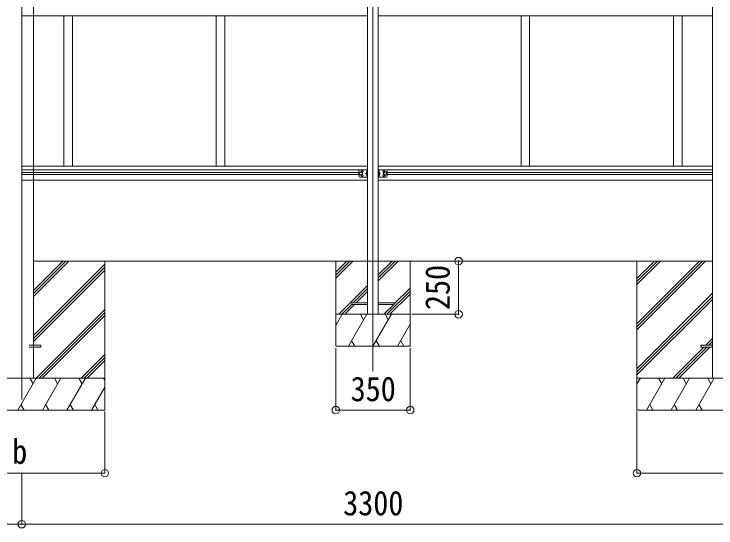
# Model space of a CAD drawing. Units: millimetres at full size, sheet at 1:35. Extents: x -9783 to 9892, y -6828 to 6752.
# Drawn here: x -2199 to 1099, y -1971 to 443 of the extents above; entities that cross this region are included whole.
import ezdxf
from ezdxf.enums import TextEntityAlignment as Align

# ---------------------------------------------------------------- set-up
doc = ezdxf.new("R2010")
doc.units = ezdxf.units.MM
doc.header["$LTSCALE"] = 35
doc.header["$PDMODE"] = 32
doc.header["$PDSIZE"] = 35
for name, color, linetype, lineweight in [('0-0_0', 7, 'Continuous', 9), ('0-1_本体', 4, 'Continuous', 9), ('0-2_部品', 7, 'Continuous', 9), ('0-8_PARTS2', 2, 'Continuous', 9), ('0-A_寸法', 4, 'Continuous', 9), ('1-0_FRAME', 7, 'Continuous', 9), ('1-1_GLASS', 4, 'Continuous', 9), ('1-3_NOTPRINT', 7, 'Continuous', 9), ('1-7', 7, 'Continuous', 9), ('1-8', 2, 'Continuous', 9), ('1-A', 6, 'Continuous', 9)]:
    doc.layers.add(name, color=color, linetype=linetype, lineweight=lineweight)
doc.styles.add('ＭＳ ゴシック', font='')
doc.styles.get('ＭＳ ゴシック').set_extended_font_data('MS Gothic')

msp = doc.modelspace()

# ---------------------------------------------------------------- linework, layer by layer
at = {"layer": '0-0_0'}
for p, q in [((-2107.66, -717.27), (1082.34, -717.27)), ((-2107.66, -883.3), (-1941.63, -717.27)), ((-2107.66, -869.16), (-1955.77, -717.27)), ((-2107.66, -855.02), (-1969.91, -717.27)), ((-1772.46, -717.27), (-1772.46, -1417.27)), ((727.54, -717.27), (727.54, -1417.27)), ((727.54, -1011.45), (1021.72, -717.27)), ((727.54, -1025.59), (1035.86, -717.27)), ((727.54, -1039.73), (1050.01, -717.27)), ((727.54, -827.6), (837.87, -717.27)), ((727.54, -813.46), (823.73, -717.27)), ((727.54, -799.32), (809.59, -717.27)), ((-2107.66, -1067.15), (-1772.46, -731.95)), ((-2107.66, -1081.29), (-1772.46, -746.1)), ((-2107.66, -1095.43), (-1772.46, -760.24)), ((727.54, -1223.58), (1082.34, -868.78)), ((727.54, -1237.72), (1082.34, -882.93)), ((727.54, -1251.87), (1082.34, -897.07)), ((-2095.65, -1267.27), (-1772.46, -944.08)), ((-2081.51, -1267.27), (-1772.46, -958.23)), ((-2067.36, -1267.27), (-1772.46, -972.37)), ((1050.48, -1112.77), (1082.34, -1080.92)), ((1064.63, -1112.77), (1082.34, -1095.06)), ((1078.77, -1112.77), (1082.34, -1109.2)), ((895.98, -1267.27), (1041.48, -1121.77)), ((910.13, -1267.27), (1055.63, -1121.77)), ((924.27, -1267.27), (1069.77, -1121.77)), ((-1883.52, -1267.27), (-1772.46, -1156.22)), ((-1869.37, -1267.27), (-1772.46, -1170.36)), ((-1855.23, -1267.27), (-1772.46, -1184.5)), ((-1772.46, -1267.27), (-2572.46, -1267.27)), ((-2181.3, -1417.27), (-2094.7, -1267.27)), ((-2109.7, -1293.25), (-2124.7, -1267.27)), ((-2065.83, -1417.27), (-1979.23, -1267.27)), ((-1994.23, -1293.25), (-2009.23, -1267.27)), ((-1950.36, -1417.27), (-1863.76, -1267.27)), ((-1893.76, -1267.27), (-1878.76, -1293.25)), ((-1778.29, -1267.27), (-1772.46, -1277.37)), ((1527.54, -1267.27), (727.54, -1267.27)), ((727.54, -1294.78), (743.42, -1267.27)), ((772.29, -1417.27), (858.89, -1267.27)), ((843.89, -1293.25), (828.89, -1267.27)), ((887.76, -1417.27), (974.36, -1267.27)), ((959.36, -1293.26), (944.36, -1267.27)), ((1003.23, -1417.27), (1089.83, -1267.27)), ((1074.83, -1293.26), (1059.83, -1267.27)), ((-1834.89, -1417.27), (-1772.46, -1309.14)), ((-2572.46, -1417.27), (-1772.46, -1417.27)), ((-2166.3, -1391.29), (-2151.3, -1417.27)), ((-2050.83, -1391.29), (-2035.83, -1417.27)), ((-1935.36, -1391.29), (-1920.36, -1417.27)), ((-1819.89, -1391.29), (-1804.89, -1417.27)), ((727.54, -1417.27), (1527.54, -1417.27)), ((787.29, -1391.29), (802.29, -1417.27)), ((902.76, -1391.29), (917.76, -1417.27)), ((1018.23, -1391.29), (1033.23, -1417.27))]:
    msp.add_line(p, q, dxfattribs=at)
at = {"layer": '0-1_本体'}
for p, q in [((-2107.66, 1616.18), (-2107.66, -1263.82)), ((1082.34, 1616.18), (1082.34, -1263.82))]:
    msp.add_line(p, q, dxfattribs=at)
at = {"layer": '0-2_部品', "color": 4}
for p, q in [((-2072.86, -1112.77), (-2127.66, -1112.77)), ((1027.54, -1112.77), (1027.54, -1121.77)), ((1082.34, -1112.77), (1027.54, -1112.77)), ((1082.34, -1121.77), (1027.54, -1121.77))]:
    msp.add_line(p, q, dxfattribs=at)
msp.add_lwpolyline([(-2072.86, -1112.77), (-2072.86, -1121.77), (-2127.66, -1121.77)], dxfattribs=at)
at = {"layer": '0-8_PARTS2'}
msp.add_line((-2162.66, 1582.73), (-2162.66, -1367.27), dxfattribs=at)
at = {"layer": '0-A_寸法', "color": 6}
for p, q in [((-1772.46, -1713.66), (-1772.46, -1424.69)), ((727.54, -1713.66), (727.54, -1424.69)), ((-2572.46, -1713.66), (-1772.46, -1713.66)), ((-2162.66, -1953.64), (-2162.66, -1713.66)), ((727.54, -1713.66), (1527.54, -1713.66)), ((-3396.66, -1953.64), (-2162.66, -1953.64)), ((-2162.66, -1953.64), (1137.34, -1953.64))]:
    msp.add_line(p, q, dxfattribs=at)
for p in [(-1772.46, -1713.66), (727.54, -1713.66), (-2162.66, -1953.64)]:
    msp.add_point(p, dxfattribs=at)
at = {"layer": '1-0_FRAME'}
for p, q in [((-687.66, -717.27), (-687.66, -1117.27)), ((-687.66, -769.62), (-635.31, -717.27)), ((-687.66, -783.76), (-621.17, -717.27)), ((-687.66, -797.91), (-607.03, -717.27)), ((-487.66, -810.04), (-394.89, -717.27)), ((-487.66, -795.9), (-409.04, -717.27)), ((-487.66, -781.75), (-423.18, -717.27)), ((-337.66, -1117.27), (-337.66, -717.27)), ((-673.18, -967.27), (-537.66, -831.75)), ((-605.04, -913.27), (-537.66, -845.9)), ((-412.66, -918.89), (-337.66, -843.89)), ((-590.9, -913.27), (-537.66, -860.04)), ((-446.9, -967.27), (-337.66, -858.03)), ((-432.76, -967.27), (-337.66, -872.17)), ((-659.04, -967.27), (-612.66, -920.9)), ((-644.9, -967.27), (-598.9, -921.27)), ((-461.05, -967.27), (-415.05, -921.27)), ((-687.66, -1020.39), (-656.99, -967.27)), ((-687.66, -967.27), (-337.66, -967.27)), ((-628.12, -1117.27), (-541.52, -967.27)), ((-556.52, -993.26), (-571.52, -967.27)), ((-512.65, -1117.27), (-426.05, -967.27)), ((-441.05, -993.26), (-456.05, -967.27)), ((-397.18, -1117.27), (-337.66, -1014.17)), ((-687.66, -1117.27), (-337.66, -1117.27)), ((-613.13, -1091.3), (-598.13, -1117.27)), ((-497.66, -1091.29), (-482.66, -1117.27)), ((-382.19, -1091.29), (-367.19, -1117.27))]:
    msp.add_line(p, q, dxfattribs=at)
at = {"layer": '1-1_GLASS'}
for p, q in [((-1964.66, 435.61), (-1964.66, -271.88)), ((-1924.66, 435.61), (-1924.66, -271.88)), ((-1248.66, 435.61), (-1248.66, -271.88)), ((-1208.66, 435.61), (-1208.66, -271.88)), ((183.34, 435.61), (183.34, -271.88)), ((223.34, 435.61), (223.34, -271.88)), ((899.34, 435.61), (899.34, -271.88)), ((939.34, 435.61), (939.34, -271.88)), ((-2162.66, -271.88), (-539.66, -271.88)), ((-2162.66, -287.88), (-539.66, -287.88)), ((-489.66, -271.88), (1082.34, -271.88)), ((-489.66, -287.88), (1082.34, -287.88)), ((-2162.66, -301.38), (-581.66, -301.38)), ((-2162.66, -310.38), (-581.66, -310.38)), ((-447.66, -301.38), (1082.34, -301.38)), ((-447.66, -310.38), (1082.34, -310.38)), ((-2162.66, -336.38), (-539.66, -336.38)), ((-489.66, -336.38), (1082.34, -336.38))]:
    msp.add_line(p, q, dxfattribs=at)
at = {"layer": '1-3_NOTPRINT', "color": 4}
for p, q in [((-2162.66, 435.61), (-539.66, 435.61)), ((-489.66, 435.61), (1082.34, 435.61))]:
    msp.add_line(p, q, dxfattribs=at)
at = {"layer": '1-7', "color": 4}
for p, q in [((-537.66, 1586.08), (-537.66, -967.27)), ((-487.66, 1586.08), (-487.66, -967.27)), ((-537.66, -921.27), (-612.66, -921.27)), ((-487.66, -913.27), (-412.66, -913.27))]:
    msp.add_line(p, q, dxfattribs=at)
at = {"layer": '1-7'}
for p, q in [((-579.66, -293.38), (-579.66, -318.38)), ((-574.66, -288.38), (-537.66, -288.38)), ((-540.66, -292.88), (-541.46, -293.03)), ((-540.16, -288.38), (-540.16, -323.38)), ((-537.66, -288.38), (-537.66, -323.38)), ((-487.66, -288.38), (-487.66, -323.38)), ((-450.66, -288.38), (-487.66, -288.38)), ((-485.16, -288.38), (-485.16, -323.38)), ((-484.66, -292.88), (-483.86, -293.03)), ((-445.66, -293.38), (-445.66, -318.38)), ((-574.66, -323.38), (-537.66, -323.38)), ((-540.16, -305.88), (-547.16, -305.88)), ((-540.66, -300.88), (-541.46, -300.74)), ((-540.66, -310.88), (-541.46, -311.03)), ((-540.66, -318.88), (-541.46, -318.74)), ((-540.66, -300.88), (-540.16, -300.8)), ((-540.66, -318.88), (-540.16, -318.8)), ((-450.66, -323.38), (-487.66, -323.38)), ((-484.66, -300.88), (-485.16, -300.8)), ((-485.16, -305.88), (-478.16, -305.88)), ((-484.66, -318.88), (-485.16, -318.8)), ((-484.66, -300.88), (-483.86, -300.74)), ((-484.66, -310.88), (-483.86, -311.03)), ((-484.66, -318.88), (-483.86, -318.74))]:
    msp.add_line(p, q, dxfattribs=at)
for points in [[(-539.77, -296.88), (-540.41, -295.7), (-542.64, -294.58)], [(-540.66, -300.88), (-540.66, -292.88), (-540.16, -292.97), (-540.16, -300.8)], [(-485.54, -296.88), (-484.91, -295.7), (-482.68, -294.58)], [(-484.66, -300.88), (-484.66, -292.88), (-485.16, -292.97), (-485.16, -300.8)], [(-540.16, -300.88), (-547.16, -305.88), (-540.16, -310.88)], [(-539.77, -296.88), (-540.41, -298.07), (-542.64, -299.18)], [(-539.77, -314.88), (-540.41, -313.7), (-542.64, -312.58)], [(-539.77, -314.88), (-540.41, -316.07), (-542.64, -317.18)], [(-540.66, -318.88), (-540.66, -310.88), (-540.16, -310.97), (-540.16, -318.8)], [(-485.54, -296.88), (-484.91, -298.07), (-482.68, -299.18)], [(-485.54, -314.88), (-484.91, -313.7), (-482.68, -312.58)], [(-485.54, -314.88), (-484.91, -316.07), (-482.68, -317.18)], [(-485.16, -300.88), (-478.16, -305.88), (-485.16, -310.88)], [(-484.66, -318.88), (-484.66, -310.88), (-485.16, -310.97), (-485.16, -318.8)]]:
    msp.add_lwpolyline(points, dxfattribs=at)
for points in [[(-569.66, -313.39), (-563.16, -309.64), (-563.16, -302.13), (-569.66, -298.38), (-576.16, -302.13), (-576.16, -309.64)], [(-455.66, -313.39), (-462.16, -309.64), (-462.16, -302.13), (-455.66, -298.38), (-449.16, -302.13), (-449.16, -309.64)]]:
    msp.add_lwpolyline(points, close=True, dxfattribs=at)
at = {"layer": '1-7', "color": 4}
for points in [[(-612.66, -921.27), (-612.66, -913.27), (-537.66, -913.27)], [(-412.66, -913.27), (-412.66, -921.27), (-487.66, -921.27)]]:
    msp.add_lwpolyline(points, dxfattribs=at)
at = {"layer": '1-7'}
for centre, radius in [((-569.66, -305.88), 8.5), ((-569.66, -305.88), 7.5), ((-569.66, -305.88), 6.5), ((-455.66, -305.88), 8.5), ((-455.66, -305.88), 7.5), ((-455.66, -305.88), 6.5)]:
    msp.add_circle(centre, radius, dxfattribs=at)
for centre, radius, start, end in [((-574.66, -293.38), 5, 90, 180), ((-562.66, -297.38), 4.25, 274.76077, 186.29431), ((-536.56, -296.88), 6.5, 147.94412, 212.05588), ((-541.3, -293.91), 0.9, 100, 147.94412), ((-484.01, -293.91), 0.9, 32.05588, 80), ((-488.76, -296.88), 6.5, 327.94412, 32.05588), ((-462.66, -297.38), 4.25, 353.70569, 265.23923), ((-450.66, -293.38), 5, 0, 90), ((-574.66, -318.38), 5, 180, 270), ((-562.66, -314.38), 4.25, 173.70569, 85.23923), ((-536.56, -314.88), 6.5, 147.94412, 212.05588), ((-541.3, -299.86), 0.9, 212.05588, 260), ((-541.3, -311.91), 0.9, 100, 147.94412), ((-541.3, -317.86), 0.9, 212.05588, 260), ((-484.01, -299.86), 0.9, 280, 327.94412), ((-484.01, -311.91), 0.9, 32.05588, 80), ((-484.01, -317.86), 0.9, 280, 327.94412), ((-488.76, -314.88), 6.5, 327.94412, 32.05588), ((-462.66, -314.38), 4.25, 94.76077, 6.29431), ((-450.66, -318.38), 5, 270, 0)]:
    msp.add_arc(centre, radius, start, end, dxfattribs=at)
at = {"layer": '1-8'}
msp.add_line((-512.66, 1601.86), (-512.66, -1234.88), dxfattribs=at)
at = {"layer": '1-A'}
for p, q in [((-110.39, -717.27), (-329.89, -717.27)), ((-110.39, -717.27), (-110.39, -967.27)), ((-110.39, -967.27), (-329.89, -967.27)), ((-687.66, -1417.27), (-687.66, -1127.1)), ((-337.66, -1417.27), (-337.66, -1127.1)), ((-687.66, -1417.27), (-337.66, -1417.27))]:
    msp.add_line(p, q, dxfattribs=at)
for p in [(-110.39, -717.27), (-110.39, -967.27), (-687.66, -1417.27), (-337.66, -1417.27)]:
    msp.add_point(p, dxfattribs=at)

# ---------------------------------------------------------------- texts
at = {"layer": '0-A_寸法', "color": 7, "style": 'ＭＳ ゴシック', "width": 0.9}
for s, p in [('b', (-2207.46, -1704.29)), ('3300', (-652.66, -1946.64))]:
    msp.add_text(s, height=115.5, dxfattribs=at).set_placement(p, align=Align.BOTTOM_LEFT)
at = {"layer": '1-A', "color": 7, "style": 'ＭＳ ゴシック', "width": 0.9}
msp.add_text('250', height=115.5, rotation=90, dxfattribs=at).set_placement((-117.39, -947.27), align=Align.BOTTOM_LEFT)
msp.add_text('350', height=115.5, dxfattribs=at).set_placement((-617.66, -1410.27), align=Align.BOTTOM_LEFT)

doc.saveas('drawing.dxf')
